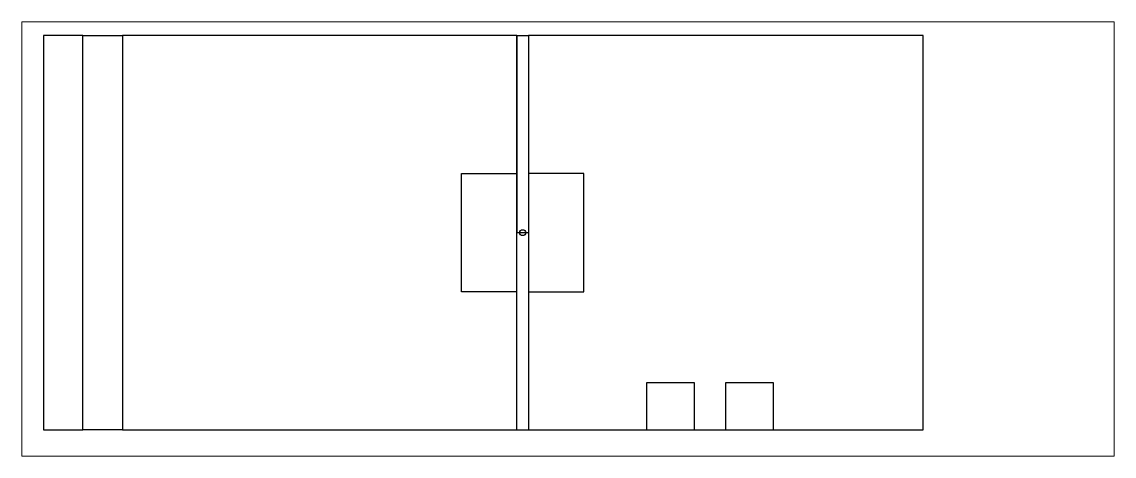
# Paper-space layout 'Layout1' of a CAD drawing. Header units: millimetres. Extents: x 1 to 278, y 88 to 198.
# The model-space entities are those that its viewports show. They can reach past a viewport. Long polylines and large blocks are cut down to what shows.
import ezdxf

# ---------------------------------------------------------------- set-up
doc = ezdxf.new("R2010")
doc.units = ezdxf.units.MM
doc.layers.add('Contra capa', color=7, linetype='Continuous')

msp = doc.modelspace()

# ---------------------------------------------------------------- linework, layer by layer
at = {"layer": 'Contra capa'}
for p, q in [((206.75, 272.42), (196.75, 272.42)), ((196.75, 272.42), (196.75, 172.42)), ((206.75, 172.42), (206.75, 272.42)), ((206.75, 272.42), (216.75, 272.42)), ((216.75, 272.42), (216.75, 172.42)), ((316.75, 272.42), (216.75, 272.42)), ((316.75, 172.42), (316.75, 272.42)), ((316.75, 272.42), (319.75, 272.42)), ((316.75, 272.42), (316.75, 222.42)), ((319.75, 272.42), (319.75, 172.42)), ((419.75, 272.42), (319.75, 272.42)), ((419.75, 172.42), (419.75, 272.42)), ((302.75, 207.42), (302.75, 237.42)), ((302.75, 237.42), (316.75, 237.42)), ((333.75, 237.42), (319.75, 237.42)), ((319.75, 237.42), (319.75, 237.42)), ((333.75, 207.42), (333.75, 237.42)), ((316.75, 222.42), (319.75, 222.42)), ((319.75, 222.42), (319.75, 207.42)), ((316.75, 207.42), (302.75, 207.42)), ((319.75, 207.42), (333.75, 207.42)), ((349.75, 172.42), (349.75, 184.42)), ((349.75, 184.42), (361.75, 184.42)), ((361.75, 184.42), (361.75, 172.42)), ((369.75, 172.42), (369.75, 184.42)), ((369.75, 184.42), (381.75, 184.42)), ((381.75, 184.42), (381.75, 172.42)), ((196.75, 172.42), (206.75, 172.42)), ((216.75, 172.42), (206.75, 172.42)), ((216.75, 172.42), (316.75, 172.42)), ((316.75, 172.42), (319.75, 172.42)), ((319.75, 172.42), (419.75, 172.42)), ((319.75, 172.42), (349.75, 172.42)), ((361.75, 172.42), (369.75, 172.42))]:
    msp.add_line(p, q, dxfattribs=at)
msp.add_circle((318.25, 222.42), 0.75, dxfattribs=at)

psp = doc.layouts.get("Layout1")

# ---------------------------------------------------------------- viewports
at = {"layer": '0'}
psp.add_viewport(center=(139.05, 143.39), size=(276.97, 110.1089), view_center_point=(329.73, 220.81), view_height=110.1089, dxfattribs=at)

doc.saveas('drawing.dxf')
